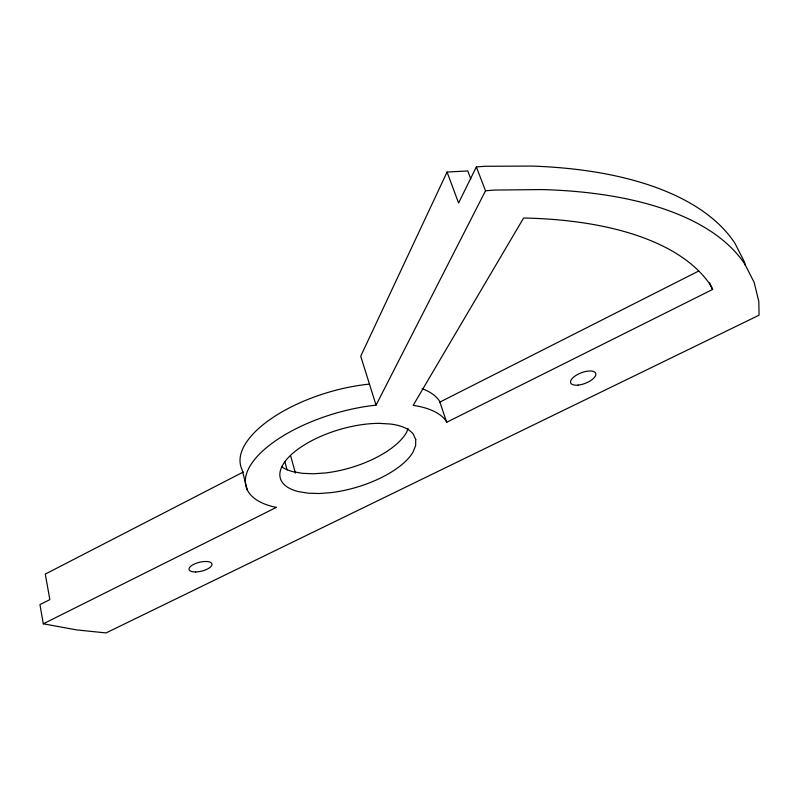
<?xml version="1.0" encoding="UTF-8"?>
<svg xmlns="http://www.w3.org/2000/svg" width="799" height="799" viewBox="0 0 799 799"><rect width="100%" height="100%" fill="white"/><g stroke="black" fill="none" stroke-linecap="round" stroke-linejoin="round"><path stroke-width="1.2" d="M408.059 428.564L406.621 432.279A69.932 30.762 -16.5 0 1 325.752 472.918L313.707 473.767L302.611 473.348L292.883 471.65A69.932 30.762 -16.5 0 1 281.657 466.806M470.791 178.936L467.755 170.956L447.07 172.055L360.719 356.214L376.059 405.153A105.798 45.253 -16.5 0 0 259.865 453.672A105.798 45.253 -16.5 0 0 274.367 506.985L276.504 507.305L43.316 623.799L39.95 604.623L49.858 599.61L45.283 574.091L243.435 471.939M745.307 265.408L744.448 261.982L735.05 243.455A433.208 196.734 -16.5 0 0 531.954 166.072L485.203 166.272L476.344 166.931L458.586 203.016L447.07 172.055M376.059 405.153L485.522 190.781L476.344 166.931M709.662 282.896L712.648 289.418L446.691 422.281L439.879 402.097L698.745 271.001M485.522 190.781L494.441 190.072L541.522 189.563A436.634 192.669 -16.5 0 1 744.958 264.319L754.186 282.466L758.82 301.513L759.05 315.196L106.047 632.928L76.494 629.882L43.316 623.799M712.648 289.418L709.182 283.186A398.062 174.691 -16.5 0 0 523.615 217.997L413.163 405.383A105.798 45.253 -16.5 0 1 446.192 421.073L446.691 422.281M439.879 402.097L439.38 400.858A105.019 46.242 -16.5 0 0 422.162 388.644M290.836 456.459L295.43 473.098M284.804 461.542L287.091 469.922M247.281 489.887L242.037 469.502A105.019 46.242 -16.5 0 1 369.458 384.109M415.74 439.49L415.65 445.592L413.003 452.134A70.452 30.102 -16.5 0 1 331.415 492.584L319.29 493.512L308.154 493.183L298.387 491.595A70.452 30.102 -16.5 0 1 293.573 452.624A70.452 30.102 -16.5 0 1 379.275 423.35L390.821 424.059A70.452 30.102 -16.5 0 1 413.213 434.067L415.74 439.49M578.106 385.108A13.403 5.633 -20.9 0 0 595.804 373.592A13.403 5.633 -20.9 0 0 575.699 375.59A13.403 5.633 -20.9 0 0 578.106 385.108M195.625 571.954A11.805 4.564 -13.7 0 0 211.995 563.964A11.805 4.564 -13.7 0 0 193.927 564.244A11.805 4.564 -13.7 0 0 195.625 571.954"/></g></svg>
